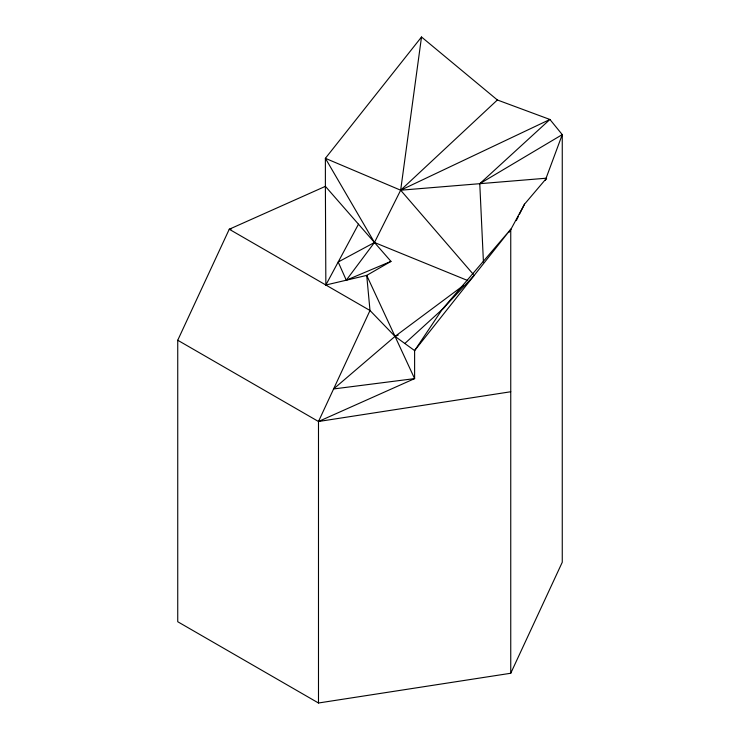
<?xml version="1.0" encoding="UTF-8"?>
<svg xmlns="http://www.w3.org/2000/svg" width="740" height="740" viewBox="0 0 740 740"><rect width="100%" height="100%" fill="white"/><g stroke="black" fill="none" stroke-linecap="round" stroke-linejoin="round"><path stroke-width="1.11" d="M467.514 280.451L374.468 242.498L338.189 262.006L346.283 280.201L374.468 242.498L400.664 190.208L421.513 37L497.373 99.983L549.922 119.473L562.261 134.615L562.261 562.252L510.748 673.261L318.487 703L177.739 621.739L177.739 340.243L229.252 229.243L325.387 186.351L325.387 158.323L421.513 37M374.468 242.498L325.387 158.323L400.664 190.208L546.582 178.183L545.362 180.144L562.261 134.615L479.77 183.687L483.433 262.071M509.841 231.287L524.521 204.166L546.582 178.183M318.487 703L318.487 421.504L370 310.504L366.716 275.4L390.979 261.387L325.387 186.351L325.85 285.011L366.716 275.4L414.613 378.612L318.487 421.504L177.739 340.243M516.289 220.631L518.342 216.515M519.378 214.452L524.521 204.166M325.85 285.011L358.475 224.202M509.083 232.304L510.748 229.261L510.748 673.261M231.528 228.891L229.252 229.243L370 310.504L395.021 336.386L414.613 350.594L510.748 229.261L442.196 309.459L414.613 350.594L414.613 378.612L333.592 388.953L395.021 336.386L463.564 285.39M442.196 309.459L474.053 275.576M473.378 274.411L400.664 190.208L497.373 99.983M479.77 183.687L549.922 119.473L400.664 190.208M404.817 343.49L444.74 307.146M346.283 280.201L390.979 261.387M395.021 336.386L398.222 335.081M318.487 421.504L510.748 391.756"/></g></svg>
